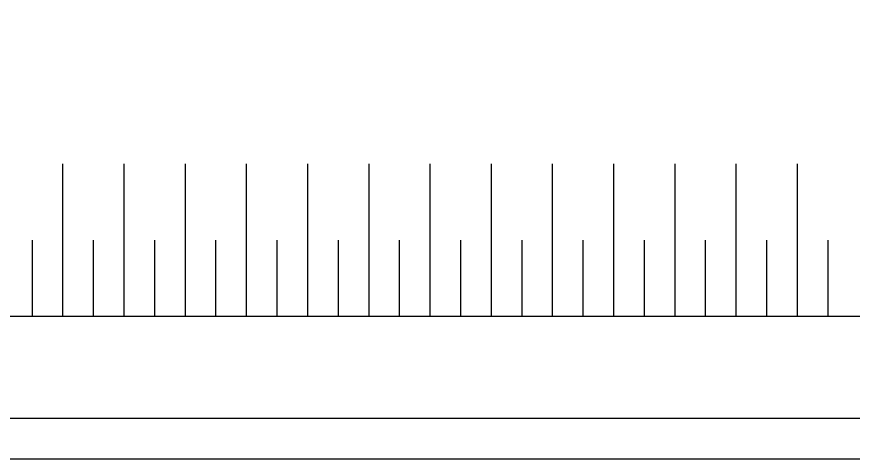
# Model space of a CAD drawing. Header units: millimetres. Extents: x 100 to 1222, y 100 to 694.
# Drawn here: x 367.62 to 382.99, y 513.11 to 521.25 of the extents above; entities that cross this region are included whole.
import ezdxf

# ---------------------------------------------------------------- set-up
doc = ezdxf.new("R2010")
doc.units = ezdxf.units.MM
doc.layers.add('level 5', color=3, linetype='Continuous')
doc.layers.add('PAREDES', color=7, linetype='Continuous')

msp = doc.modelspace()

# ---------------------------------------------------------------- linework, layer by layer
at = {"layer": 'level 5'}
for p, q in [((368.463, 518.549), (368.463, 515.737)), ((369.588, 518.549), (369.588, 515.737)), ((370.713, 518.549), (370.713, 515.737)), ((371.838, 518.549), (371.838, 515.737)), ((372.963, 518.549), (372.963, 515.737)), ((374.088, 518.549), (374.088, 515.737)), ((375.213, 518.549), (375.213, 515.737)), ((376.338, 518.549), (376.338, 515.737)), ((377.463, 518.549), (377.463, 515.737)), ((378.588, 518.549), (378.588, 515.737)), ((379.713, 518.549), (379.713, 515.737)), ((380.838, 518.549), (380.838, 515.737)), ((381.963, 518.549), (381.963, 515.737)), ((367.9, 517.143), (367.9, 515.737)), ((369.025, 517.143), (369.025, 515.737)), ((370.15, 517.143), (370.15, 515.737)), ((371.275, 517.143), (371.275, 515.737)), ((372.4, 517.143), (372.4, 515.737)), ((373.525, 517.143), (373.525, 515.737)), ((374.65, 517.143), (374.65, 515.737)), ((375.775, 517.143), (375.775, 515.737)), ((376.9, 517.143), (376.9, 515.737)), ((378.025, 517.143), (378.025, 515.737)), ((379.15, 517.143), (379.15, 515.737)), ((380.275, 517.143), (380.275, 515.737)), ((381.4, 517.143), (381.4, 515.737)), ((382.525, 517.143), (382.525, 515.737))]:
    msp.add_line(p, q, dxfattribs=at)
msp.add_lwpolyline([(327.4, 553.987), (388.525, 553.987), (388.525, 515.737), (330.213, 515.737), (330.213, 518.549)], dxfattribs=at)
at = {"layer": 'PAREDES'}
for p, q in [((390.4, 513.862), (215.967, 513.863)), ((391.15, 513.112), (215.217, 513.113))]:
    msp.add_line(p, q, dxfattribs=at)
msp.add_lwpolyline([(203.164, 513.113), (203.217, 609.525), (403.15, 555.862), (403.15, 513.112)], close=True, dxfattribs=at)

doc.saveas('drawing.dxf')
